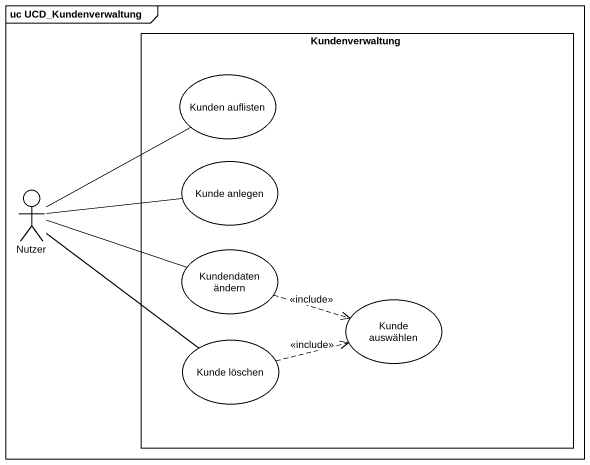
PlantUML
@startuml
mainframe uc UCD_Kundenverwaltung
rectangle Kundenverwaltung {
  usecase "Kunden auflisten" as Kunden_auflisten
  usecase "Kunde anlegen" as Kunde_anlegen
  usecase "Kundendaten ändern" as Kundendaten_ändern
  usecase "Kunde auswählen" as Kunde_auswählen
  usecase "Kunde löschen" as Kunde_löschen
}
actor Nutzer
Nutzer -up- Kunden_auflisten
Nutzer -right- Kunde_anlegen
Nutzer -right- Kundendaten_ändern
Nutzer -- Kunde_löschen
Kundendaten_ändern .right.> Kunde_auswählen : <<include>>
Kunde_löschen .right.> Kunde_auswählen : <<include>>
@enduml
